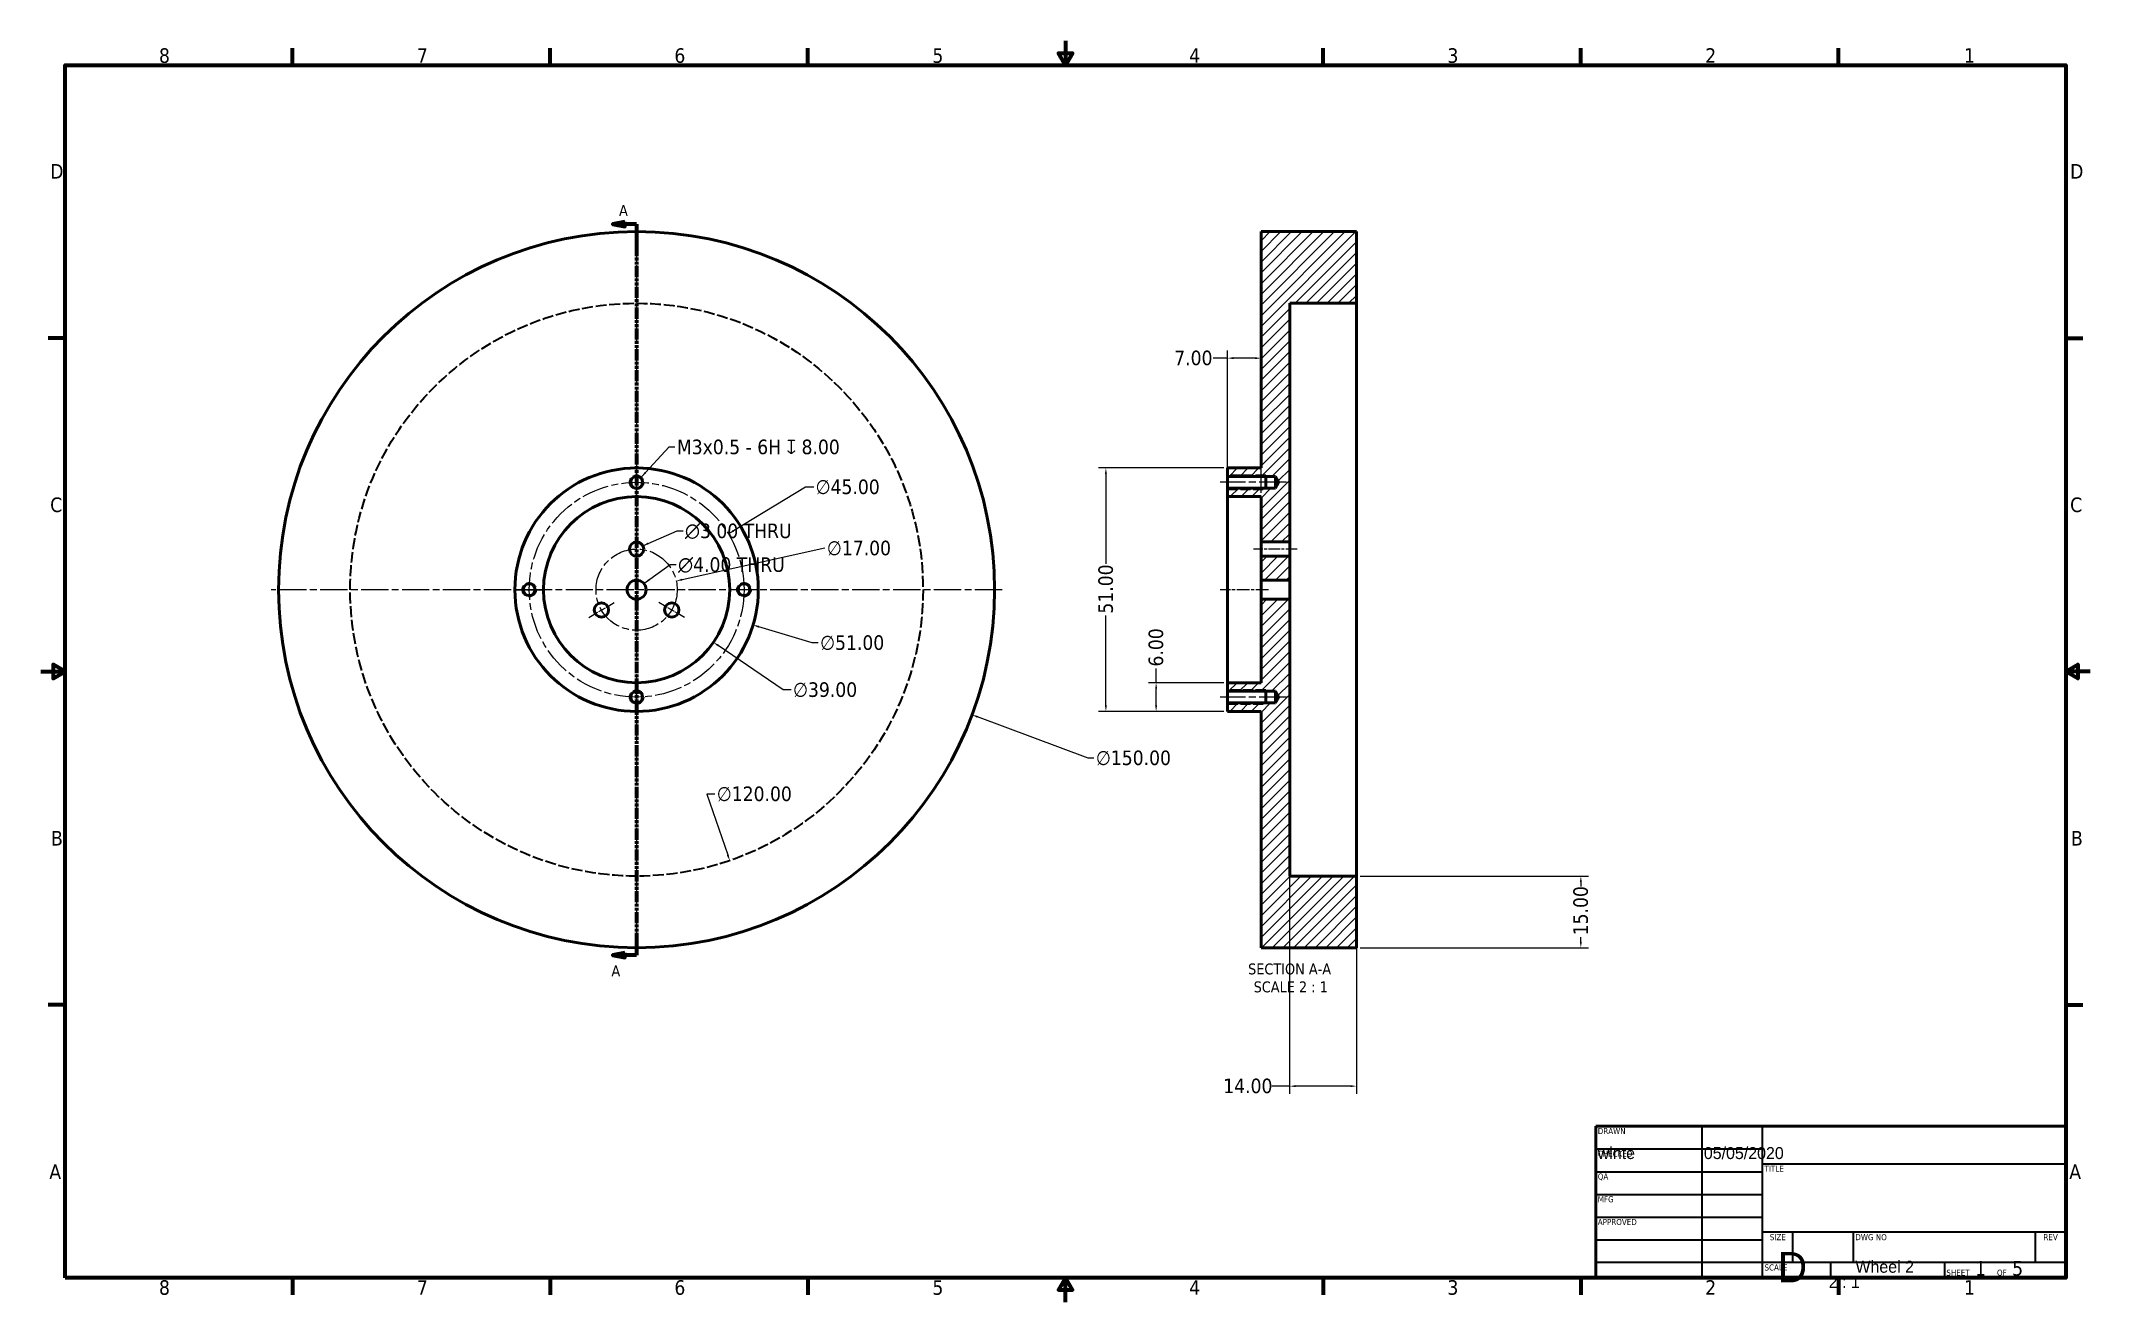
# Model space of a CAD drawing. Header units: millimetres. Extents: x 1 to 431, y 8 to 272.
import ezdxf
from ezdxf.enums import TextEntityAlignment as Align

# ---------------------------------------------------------------- set-up
doc = ezdxf.new("R2018")
doc.units = ezdxf.units.MM
doc.header["$LTSCALE"] = 0.5
for name, pattern in [('CHAIN', [0.7087, 0.4724, -0.0591, 0.1181, -0.0591]), ('DASHED', [0.2067, 0.1654, -0.0413]), ('Double Dash Chain', [450, 240, -30, 60, -30, 60, -30]), ('DOUBLE_DASH_CHAIN', [1.2403, 0.6614, -0.0827, 0.1654, -0.0827, 0.1654, -0.0827])]:
    doc.linetypes.add(name, pattern=pattern)
for name, color, linetype, lineweight in [('Border (ANSI)', 7, 'Continuous', 70), ('Center Mark (ANSI)', 7, 'Continuous', 25), ('Centerline (ANSI)', 7, 'Continuous', 25), ('Dimension (ANSI)', 7, 'Continuous', 25), ('Dimension (ANSI)-1', 7, 'Continuous', 25), ('Hatch (ANSI)', 7, 'Continuous', 18), ('Hidden (ANSI)-1', 7, 'DASHED', 35), ('Hidden Narrow (ANSI)', 7, 'DASHED', 25), ('Hidden Narrow (ANSI)-1', 7, 'DASHED', 25), ('Section Line (ANSI)', 7, 'Double Dash Chain', 70), ('Symbol (ANSI)', 7, 'Continuous', 25), ('Title (ANSI)-1', 7, 'Continuous', 50), ('Visible (ANSI)', 7, 'Continuous', 50), ('Visible (ANSI)-1', 7, 'Continuous', 50)]:
    doc.layers.add(name, color=color, linetype=linetype, lineweight=lineweight)
doc.styles.add('Label Text (ANSI)', font='tahoma.ttf')
doc.styles.add('Label Text (ANSI)-1', font='tahoma.ttf')
doc.styles.add('Note Text (ANSI)-1', font='tahoma.ttf')
doc.styles.add('Text Style38', font='tahoma.ttf')
doc.dimstyles.new('Default (ANSI)', dxfattribs={"dimscale": 0.5, "dimtxt": 6.1, "dimasz": 2.5, "dimexe": 3.175, "dimexo": 1.5875, "dimgap": 0.8, "dimtad": 0, "dimtih": 1, "dimtoh": 1, "dimrnd": 1e-08, "dimzin": 4, "dimdsep": 46, "dimtxsty": 'Note Text (ANSI)-1', "dimcen": 0.09, "dimdle": 10, "dimclrd": 256, "dimclre": 256, "dimclrt": 256, "dimadec": 0, "dimazin": 1, "dimtfac": 0.499672, "dimtofl": 0, "dimtmove": 0, "dimatfit": 3, "dimfxl": 1, "dimtolj": 1, "dimtzin": 4, "dimlwd": -1, "dimlwe": -1, "dimarcsym": 0})
doc.dimstyles.new('Default - mm (ANSI)', dxfattribs={"dimscale": 0.5, "dimtxt": 6.1, "dimasz": 2.5, "dimexe": 3.175, "dimexo": 1.6002, "dimgap": 0.8, "dimtad": 0, "dimtoh": 1, "dimrnd": 1e-08, "dimzin": 4, "dimdsep": 46, "dimtxsty": 'Note Text (ANSI)-1', "dimcen": 0.09, "dimdle": 10, "dimclrd": 256, "dimclre": 256, "dimclrt": 256, "dimadec": 1, "dimazin": 1, "dimtfac": 0.499672, "dimtofl": 0, "dimtmove": 0, "dimatfit": 3, "dimfxl": 1, "dimtolj": 1, "dimtzin": 4, "dimlwd": -1, "dimlwe": -1, "dimarcsym": 0})
doc.dimstyles.new('Default - mm (ANSI)$7', dxfattribs={"dimscale": 0.5, "dimtxt": 6.1, "dimasz": 2.5, "dimexe": 3.175, "dimexo": 1.6002, "dimgap": 0.8, "dimtad": 0, "dimtoh": 1, "dimrnd": 1e-08, "dimzin": 4, "dimdsep": 46, "dimtxsty": 'Note Text (ANSI)-1', "dimcen": 0.09, "dimdle": 10, "dimclrd": 256, "dimclre": 256, "dimclrt": 256, "dimadec": 1, "dimazin": 1, "dimtfac": 0.499672, "dimtofl": 0, "dimtmove": 0, "dimatfit": 3, "dimfxl": 1, "dimtolj": 1, "dimtzin": 4, "dimlwd": -1, "dimlwe": -1, "dimarcsym": 0})

# ---------------------------------------------------------------- blocks, each defined once
blk = doc.blocks.new('Borders Default Border')
at = {"layer": 'Border (ANSI)'}
for p, q in [((107.95, 533.4), (107.95, 540.52)), ((215.9, 533.4), (215.9, 540.52)), ((323.85, 533.4), (323.85, 540.52)), ((539.75, 533.4), (539.75, 540.52)), ((647.7, 533.4), (647.7, 540.52)), ((755.65, 533.4), (755.65, 540.52)), ((12.7, 419.1), (5.58, 419.1)), ((850.9, 419.1), (858.02, 419.1)), ((12.7, 139.7), (5.58, 139.7)), ((850.9, 139.7), (858.02, 139.7)), ((107.95, 25.4), (107.95, 18.28)), ((215.9, 25.4), (215.9, 18.28)), ((323.85, 25.4), (323.85, 18.28)), ((539.75, 25.4), (539.75, 18.28)), ((647.7, 25.4), (647.7, 18.28)), ((755.65, 25.4), (755.65, 18.28))]:
    blk.add_line(p, q, dxfattribs=at)
at = {"layer": 'Border (ANSI)', "flags": 128}
for points in [[(431.8, 543.56), (431.8, 533.4), (428.87, 538.48), (434.73, 538.48), (431.8, 533.4)], [(12.7, 25.4), (12.7, 533.4), (850.9, 533.4), (850.9, 25.4), (12.7, 25.4)], [(2.54, 279.4), (12.7, 279.4), (7.62, 282.33), (7.62, 276.47), (12.7, 279.4)], [(861.06, 279.4), (850.9, 279.4), (855.98, 282.33), (855.98, 276.47), (850.9, 279.4)], [(431.8, 15.24), (431.8, 25.4), (428.87, 20.32), (434.73, 20.32), (431.8, 25.4)]]:
    blk.add_lwpolyline(points, dxfattribs=at)
at = {"layer": 'Border (ANSI)', "char_height": 6.1, "attachment_point": 7, "style": 'Label Text (ANSI)-1'}
for s, insert in [('8', (51.98, 534.28)), ('7', (160.04, 534.42)), ('6', (267.93, 534.29)), ('5', (376.04, 534.29)), ('4', (483.65, 534.42)), ('3', (591.83, 534.29)), ('2', (699.83, 534.42)), ('1', (808.25, 534.42)), ('D', (6.4, 485.9)), ('D', (852.73, 485.9)), ('C', (6.38, 346.09)), ('C', (852.72, 346.09)), ('B', (6.77, 206.5)), ('B', (853.1, 206.5)), ('A', (6.04, 66.8)), ('A', (852.37, 66.8)), ('8', (51.98, 18.15)), ('7', (160.04, 18.28)), ('6', (267.93, 18.16)), ('5', (376.04, 18.16)), ('4', (483.65, 18.28)), ('3', (591.83, 18.16)), ('2', (699.83, 18.28)), ('1', (808.25, 18.28))]:
    blk.add_mtext(s, dxfattribs=dict(at, insert=insert))
blk = doc.blocks.new('Title Blocks ANSI - Large')
at = {"layer": 'Title (ANSI)-1'}
for p, q in [((127, 189.23), (127, 125.73)), ((323.85, 189.23), (127, 189.23)), ((323.85, 125.73), (323.85, 189.23)), ((127, 125.73), (323.85, 125.73))]:
    blk.add_line(p, q, dxfattribs=at)
at = {"layer": 'Title (ANSI)-1', "lineweight": 35}
for p, q in [((171.45, 125.73), (171.45, 189.23)), ((196.85, 125.73), (196.85, 189.23)), ((127, 179.7), (196.85, 179.7)), ((196.85, 173.48), (323.85, 173.48)), ((127, 170.18), (196.85, 170.18)), ((127, 160.65), (196.85, 160.65)), ((127, 151.13), (196.85, 151.13)), ((127, 141.6), (196.85, 141.6)), ((323.85, 144.78), (196.85, 144.78)), ((209.55, 132.08), (209.55, 144.78)), ((234.95, 132.08), (234.95, 144.78)), ((311.15, 132.08), (311.15, 144.78)), ((196.85, 132.08), (127, 132.08)), ((323.85, 132.08), (196.85, 132.08)), ((225.3, 132.08), (225.3, 125.73)), ((273.05, 132.08), (273.05, 125.73))]:
    blk.add_line(p, q, dxfattribs=at)
at = {"layer": 'Title (ANSI)-1', "style": 'Text Style38'}
for s, p in [('DRAWN', (127.76, 188.47)), ('CHECKED', (127.76, 178.94)), ('TITLE', (197.61, 172.72)), ('QA', (127.76, 169.42)), ('MFG', (127.76, 159.89)), ('APPROVED', (127.76, 150.37)), ('DWG NO', (235.71, 144.02)), ('SCALE', (197.61, 131.32))]:
    blk.add_text(s, height=2.54, dxfattribs=at).set_placement(p, align=Align.TOP_LEFT)
for s, p in [('SIZE', (203.2, 144.02)), ('REV', (317.5, 144.02))]:
    blk.add_text(s, height=2.54, dxfattribs=at).set_placement(p, align=Align.TOP_CENTER)
at = {"layer": 'Title (ANSI)-1', "insert": (273.81, 126.49), "char_height": 6.1, "attachment_point": 7, "style": 'Note Text (ANSI)-1'}
blk.add_mtext('\\fTahoma|b0|i0;\\H2.5400;SHEET\\fTahoma|b0|i0;\\H6.1000; 1  \\fTahoma|b0|i0;\\H2.5400;OF\\fTahoma|b0|i0;\\H6.1000; 5 ', dxfattribs=at)
at = {"layer": 'Title (ANSI)-1', "lineweight": 30, "flags": 104}
for tag, height, p in [('AUTHOR', 3.17, (127.76, 180.47)), ('CREATION_DATE', 3.17, (172.21, 180.47)), ('CHECKED_BY', 3.17, (127.76, 170.94)), ('CHECKED_DATE', 3.17, (172.21, 170.94)), ('MFG_APPROVED_BY', 3.17, (127.76, 151.89)), ('MFG_APPROVED_DATE', 3.17, (172.21, 151.89)), ('ENG_APPROVED_BY', 3.17, (127.76, 142.37)), ('ENG_APPROVAL_DATE', 3.17, (172.21, 142.37)), ('PART_NUMBER', 4.57, (235.71, 132.84))]:
    blk.add_attdef(tag, text='', height=height, dxfattribs=at).set_placement(p, align=Align.BOTTOM_LEFT)
for tag, height, p in [('COMPANY', 3.17, (260.35, 181.36)), ('REVISION_NUMBER', 3.17, (317.5, 136.52)), ('Sheet_Size', 4.57, (203.2, 136.52))]:
    blk.add_attdef(tag, text='', height=height, dxfattribs=at).set_placement(p, align=Align.MIDDLE_CENTER)
blk.add_attdef('TITLE', text='', height=4.57, dxfattribs=at).set_placement((197.61, 158.06), align=Align.MIDDLE_LEFT)
blk.add_attdef('Initial_View_Scale', text='', height=6.1, dxfattribs=at).set_placement((224.54, 126.49), align=Align.BOTTOM_RIGHT)
blk = doc.blocks.new('*D6')
at = {"layer": 'Defpoints', "color": 0, "transparency": 16777216}
for p in [(109.95, 167.85), (142.14, 145.83)]:
    blk.add_point(p, dxfattribs=at)
at = {"layer": 'Dimension (ANSI)-1', "transparency": 16777216}
for p, q in [((126, 156.84), (126.09, 156.84)), ((126.05, 156.79), (126.05, 156.88)), ((156.73, 135.85), (143.17, 145.12)), ((158.42, 135.85), (156.73, 135.85))]:
    blk.add_line(p, q, dxfattribs=at)
blk.add_solid([(143.29, 145.29), (143.06, 144.95), (142.14, 145.83)], dxfattribs=at)
at = {"layer": 'Dimension (ANSI)-1', "transparency": 16777216, "insert": (158.82, 137.43), "char_height": 3.05, "attachment_point": 1, "style": 'Note Text (ANSI)-1'}
blk.add_mtext('\\A1;∅39.00', dxfattribs=at)
blk = doc.blocks.new('*D7')
at = {"layer": 'Defpoints', "color": 0, "transparency": 16777216}
for p in [(101.64, 164.23), (150.45, 149.44)]:
    blk.add_point(p, dxfattribs=at)
at = {"layer": 'Dimension (ANSI)-1', "transparency": 16777216}
for p, q in [((126, 156.84), (126.09, 156.84)), ((126.05, 156.79), (126.05, 156.88)), ((162.84, 145.69), (151.65, 149.08)), ((164.09, 145.69), (162.84, 145.69))]:
    blk.add_line(p, q, dxfattribs=at)
blk.add_solid([(151.71, 149.28), (151.59, 148.88), (150.45, 149.44)], dxfattribs=at)
at = {"layer": 'Dimension (ANSI)-1', "transparency": 16777216, "insert": (164.49, 147.28), "char_height": 3.05, "attachment_point": 1, "style": 'Note Text (ANSI)-1'}
blk.add_mtext('\\A1;∅51.00', dxfattribs=at)
blk = doc.blocks.new('*D8')
at = {"layer": 'Defpoints', "color": 0, "transparency": 16777216}
for p in [(106.55, 213.58), (145.55, 100.09)]:
    blk.add_point(p, dxfattribs=at)
at = {"layer": 'Dimension (ANSI)-1', "transparency": 16777216}
for p, q in [((142.45, 114.02), (140.76, 114.02)), ((140.76, 114.02), (145.14, 101.28))]:
    blk.add_line(p, q, dxfattribs=at)
blk.add_solid([(145.34, 101.34), (144.94, 101.21), (145.55, 100.09)], dxfattribs=at)
at = {"layer": 'Dimension (ANSI)-1', "transparency": 16777216, "insert": (142.85, 115.61), "char_height": 3.05, "attachment_point": 1, "style": 'Note Text (ANSI)-1'}
blk.add_mtext('\\A1;∅120.00', dxfattribs=at)
blk = doc.blocks.new('*D9')
at = {"layer": 'Defpoints', "color": 0, "transparency": 16777216}
for p in [(55.78, 183.05), (196.32, 130.63)]:
    blk.add_point(p, dxfattribs=at)
at = {"layer": 'Dimension (ANSI)-1', "transparency": 16777216}
for p, q in [((126, 156.84), (126.09, 156.84)), ((126.05, 156.79), (126.05, 156.88)), ((220.62, 121.56), (197.49, 130.19)), ((221.87, 121.56), (220.62, 121.56))]:
    blk.add_line(p, q, dxfattribs=at)
blk.add_solid([(197.56, 130.38), (197.42, 129.99), (196.32, 130.63)], dxfattribs=at)
at = {"layer": 'Dimension (ANSI)-1', "transparency": 16777216, "insert": (222.27, 123.15), "char_height": 3.05, "attachment_point": 1, "style": 'Note Text (ANSI)-1'}
blk.add_mtext('\\A1;∅150.00', dxfattribs=at)
blk = doc.blocks.new('2dTransSection0')
at = {"layer": 'Section Line (ANSI)', "linetype": 'Continuous'}
for p, q in [((247.1, 467.77), (242.1, 466.77)), ((247.1, 466.77), (242.1, 466.77)), ((242.1, 466.77), (247.1, 465.77)), ((247.1, 465.77), (247.1, 467.77)), ((252.1, 466.77), (247.1, 466.77)), ((252.1, 466.77), (252.1, 457.41)), ((252.1, 169.91), (252.1, 160.55)), ((247.1, 161.55), (242.1, 160.55)), ((247.1, 160.55), (242.1, 160.55)), ((242.1, 160.55), (247.1, 159.55)), ((247.1, 159.55), (247.1, 161.55)), ((252.1, 160.55), (247.1, 160.55))]:
    blk.add_line(p, q, dxfattribs=at)
at = {"layer": 'Section Line (ANSI)', "linetype": 'DOUBLE_DASH_CHAIN', "ltscale": 14.079271}
blk.add_line((252.1, 466.77), (252.1, 160.55), dxfattribs=at)
at = {"layer": 'Section Line (ANSI)', "linetype": 'Continuous', "flags": 128}
for points in [[(247.1, 467.77), (242.1, 466.77), (247.1, 465.77), (247.1, 467.77)], [(247.1, 161.55), (242.1, 160.55), (247.1, 159.55), (247.1, 161.55)]]:
    blk.add_lwpolyline(points, dxfattribs=at)
at = {"layer": 'Section Line (ANSI)'}
for points in [[(247.1, 467.77), (242.1, 466.77), (247.1, 465.77), (247.1, 467.77)], [(247.1, 161.55), (242.1, 160.55), (247.1, 159.55), (247.1, 161.55)]]:
    blk.add_solid(points, dxfattribs=at)
at = {"layer": 'Section Line (ANSI)', "char_height": 4.57, "attachment_point": 7, "style": 'Label Text (ANSI)'}
for insert in [(244.74, 470.27), (241.56, 151.68)]:
    blk.add_mtext('A', dxfattribs=dict(at, insert=insert))
blk = doc.blocks.new('*D11')
at = {"layer": 'Defpoints', "color": 0, "transparency": 16777216}
for p in [(249.86, 137.34), (234.88, 131.34), (249.86, 131.34)]:
    blk.add_point(p, dxfattribs=at)
at = {"layer": 'Dimension (ANSI)', "transparency": 16777216}
for p, q in [((234.88, 137.34), (234.88, 140.34)), ((249.06, 137.34), (233.3, 137.34)), ((234.88, 132.59), (234.88, 136.09)), ((249.06, 131.34), (233.3, 131.34))]:
    blk.add_line(p, q, dxfattribs=at)
for points in [[(234.68, 136.09), (235.09, 136.09), (234.88, 137.34)], [(234.68, 132.59), (235.09, 132.59), (234.88, 131.34)]]:
    blk.add_solid(points, dxfattribs=at)
at = {"layer": 'Dimension (ANSI)', "transparency": 16777216, "insert": (233.3, 140.74), "char_height": 3.05, "attachment_point": 1, "rotation": 90, "style": 'Note Text (ANSI)-1'}
blk.add_mtext('\\A1;6.00', dxfattribs=at)
blk = doc.blocks.new('*D12')
at = {"layer": 'Defpoints', "color": 0, "transparency": 16777216}
for p in [(276.86, 96.84), (276.86, 81.84), (323.86, 81.84)]:
    blk.add_point(p, dxfattribs=at)
at = {"layer": 'Dimension (ANSI)', "transparency": 16777216}
for p, q in [((277.66, 96.84), (325.45, 96.84)), ((323.86, 95.59), (323.86, 94.64)), ((277.66, 81.84), (325.45, 81.84)), ((323.86, 83.09), (323.86, 84.04))]:
    blk.add_line(p, q, dxfattribs=at)
for points in [[(323.66, 95.59), (324.07, 95.59), (323.86, 96.84)], [(323.66, 83.09), (324.07, 83.09), (323.86, 81.84)]]:
    blk.add_solid(points, dxfattribs=at)
at = {"layer": 'Dimension (ANSI)', "transparency": 16777216, "insert": (322.28, 84.44), "char_height": 3.05, "attachment_point": 1, "rotation": 90, "style": 'Note Text (ANSI)-1'}
blk.add_mtext('\\A1;15.00', dxfattribs=at)
blk = doc.blocks.new('*D13')
at = {"layer": 'Defpoints', "color": 0, "transparency": 16777216}
for p in [(262.86, 166.84), (276.86, 96.84), (276.86, 52.84)]:
    blk.add_point(p, dxfattribs=at)
at = {"layer": 'Dimension (ANSI)', "transparency": 16777216}
for p, q in [((262.86, 166.04), (262.86, 51.25)), ((276.86, 96.04), (276.86, 51.25)), ((262.86, 52.84), (259.14, 52.84)), ((275.61, 52.84), (264.11, 52.84))]:
    blk.add_line(p, q, dxfattribs=at)
for points in [[(264.11, 53.05), (264.11, 52.63), (262.86, 52.84)], [(275.61, 53.05), (275.61, 52.63), (276.86, 52.84)]]:
    blk.add_solid(points, dxfattribs=at)
at = {"layer": 'Dimension (ANSI)', "transparency": 16777216, "insert": (248.95, 54.42), "char_height": 3.05, "attachment_point": 1, "style": 'Note Text (ANSI)-1'}
blk.add_mtext('\\A1;14.00', dxfattribs=at)
blk = doc.blocks.new('*D14')
at = {"layer": 'Defpoints', "color": 0, "transparency": 16777216}
for p in [(249.86, 182.34), (224.36, 131.34), (249.86, 131.34)]:
    blk.add_point(p, dxfattribs=at)
at = {"layer": 'Dimension (ANSI)', "transparency": 16777216}
for p, q in [((249.06, 182.34), (222.78, 182.34)), ((224.36, 181.09), (224.36, 162.24)), ((224.36, 132.59), (224.36, 151.43)), ((249.06, 131.34), (222.78, 131.34))]:
    blk.add_line(p, q, dxfattribs=at)
for points in [[(224.16, 181.09), (224.57, 181.09), (224.36, 182.34)], [(224.16, 132.59), (224.57, 132.59), (224.36, 131.34)]]:
    blk.add_solid(points, dxfattribs=at)
at = {"layer": 'Dimension (ANSI)', "transparency": 16777216, "insert": (222.78, 151.83), "char_height": 3.05, "attachment_point": 1, "rotation": 90, "style": 'Note Text (ANSI)-1'}
blk.add_mtext('\\A1;51.00', dxfattribs=at)
blk = doc.blocks.new('*D15')
at = {"layer": 'Defpoints', "color": 0, "transparency": 16777216}
for p in [(256.86, 205.34), (249.86, 176.34), (256.86, 176.34)]:
    blk.add_point(p, dxfattribs=at)
at = {"layer": 'Dimension (ANSI)', "transparency": 16777216}
for p, q in [((249.86, 177.14), (249.86, 206.92)), ((256.86, 177.14), (256.86, 206.92)), ((249.86, 205.34), (246.84, 205.34)), ((255.61, 205.34), (251.11, 205.34))]:
    blk.add_line(p, q, dxfattribs=at)
for points in [[(251.11, 205.55), (251.11, 205.13), (249.86, 205.34)], [(255.61, 205.55), (255.61, 205.13), (256.86, 205.34)]]:
    blk.add_solid(points, dxfattribs=at)
at = {"layer": 'Dimension (ANSI)', "transparency": 16777216, "insert": (238.68, 206.92), "char_height": 3.05, "attachment_point": 1, "style": 'Note Text (ANSI)-1'}
blk.add_mtext('\\A1;7.00', dxfattribs=at)
blk = doc.blocks.new('*D16')
at = {"layer": 'Defpoints', "color": 0, "transparency": 16777216}
for p in [(145.28, 168.51), (106.82, 145.16)]:
    blk.add_point(p, dxfattribs=at)
at = {"layer": 'Dimension (ANSI)', "transparency": 16777216}
for p, q in [((161.46, 178.34), (146.35, 169.16)), ((163.15, 178.34), (161.46, 178.34)), ((126, 156.84), (126.09, 156.84)), ((126.05, 156.79), (126.05, 156.88))]:
    blk.add_line(p, q, dxfattribs=at)
blk.add_solid([(146.24, 169.34), (146.46, 168.99), (145.28, 168.51)], dxfattribs=at)
at = {"layer": 'Dimension (ANSI)', "transparency": 16777216, "insert": (163.55, 179.92), "char_height": 3.05, "attachment_point": 1, "style": 'Note Text (ANSI)-1'}
blk.add_mtext('\\A1;∅45.00', dxfattribs=at)
blk = doc.blocks.new('*D17')
at = {"layer": 'Defpoints', "color": 0, "transparency": 16777216}
for p in [(117.75, 155.01), (134.35, 158.66)]:
    blk.add_point(p, dxfattribs=at)
at = {"layer": 'Dimension (ANSI)', "transparency": 16777216}
for p, q in [((165.51, 165.51), (135.57, 158.93)), ((126, 156.84), (126.09, 156.84)), ((126.05, 156.79), (126.05, 156.88))]:
    blk.add_line(p, q, dxfattribs=at)
blk.add_solid([(135.53, 159.13), (135.62, 158.73), (134.35, 158.66)], dxfattribs=at)
at = {"layer": 'Dimension (ANSI)', "transparency": 16777216, "insert": (165.91, 167.1), "char_height": 3.05, "attachment_point": 1, "style": 'Note Text (ANSI)-1'}
blk.add_mtext('\\A1;∅17.00', dxfattribs=at)

msp = doc.modelspace()

# ---------------------------------------------------------------- hatches: boundary and pattern name
at = {"layer": 'Hatch (ANSI)'}
h = msp.add_hatch(dxfattribs=at)
h.set_pattern_fill('ANSI31', color=256, scale=12.7, style=0)
h.set_pattern_definition([(45, (0, 0), (-1.122532, 1.122532), [])])
h.paths.add_polyline_path([(256.8635, 158.8367), (262.8635, 158.8367), (262.8635, 163.8367), (256.8635, 163.8367)])
h.paths.add_polyline_path([(276.8635, 96.8367), (262.8635, 96.8367), (262.8635, 154.8367), (256.8635, 154.8367), (256.8635, 137.3367), (249.8635, 137.3367), (249.8635, 135.5662), (259.8635, 135.5662), (260.6023, 134.3367), (259.8635, 133.1072), (249.8635, 133.1072), (249.8635, 131.3367), (256.8635, 131.3367), (256.8635, 81.8367), (276.8635, 81.8367)])
h.paths.add_polyline_path([(262.8635, 216.8367), (276.8635, 216.8367), (276.8635, 231.8367), (256.8635, 231.8367), (256.8635, 182.3367), (249.8635, 182.3367), (249.8635, 180.5662), (259.8635, 180.5662), (260.6023, 179.3367), (259.8635, 178.1072), (249.8635, 178.1072), (249.8635, 176.3367), (256.8635, 176.3367), (256.8635, 166.8367), (262.8635, 166.8367)])

# ---------------------------------------------------------------- linework, layer by layer
at = {"layer": 'Center Mark (ANSI)', "linetype": 'CHAIN', "ltscale": 24.192183}
for p, q in [((126.0482, 233.4242), (126.0482, 80.2492)), ((202.6357, 156.8367), (49.4607, 156.8367))]:
    msp.add_line(p, q, dxfattribs=at)
at = {"layer": 'Center Mark (ANSI)', "linetype": 'CHAIN', "ltscale": 6.259559}
for p, q in [((126.0482, 176.5197), (126.0482, 182.1537)), ((100.7312, 156.8367), (106.3652, 156.8367)), ((151.3652, 156.8367), (145.7312, 156.8367)), ((126.0482, 131.5197), (126.0482, 137.1537))]:
    msp.add_line(p, q, dxfattribs=at)
at = {"layer": 'Center Mark (ANSI)', "linetype": 'CHAIN', "ltscale": 6.860638}
for p, q in [((126.0482, 162.2492), (126.0482, 168.4242)), ((116.0131, 151.043), (121.3608, 154.1305)), ((136.0832, 151.043), (130.7355, 154.1305))]:
    msp.add_line(p, q, dxfattribs=at)
at = {"layer": 'Centerline (ANSI)', "linetype": 'CHAIN', "ltscale": 24.192183}
for p, q in [((262.1898, 179.3367), (248.276, 179.3367)), ((262.1898, 134.3367), (248.276, 134.3367))]:
    msp.add_line(p, q, dxfattribs=at)
at = {"layer": 'Centerline (ANSI)', "linetype": 'CHAIN', "ltscale": 10.193789}
msp.add_line((264.451, 165.3367), (255.276, 165.3367), dxfattribs=at)
at = {"layer": 'Centerline (ANSI)', "linetype": 'CHAIN', "ltscale": 11.30484}
msp.add_line((258.451, 156.8367), (248.276, 156.8367), dxfattribs=at)
at = {"layer": 'Centerline (ANSI)', "linetype": 'CHAIN', "ltscale": 24.192183}
for radius in [22.5, 8.5]:
    msp.add_circle((126.0482, 156.8367), radius, dxfattribs=at)
at = {"layer": 'Hidden (ANSI)-1', "ltscale": 27.634188}
msp.add_circle((126.0482, 156.8367), 60, dxfattribs=at)
at = {"layer": 'Hidden Narrow (ANSI)', "ltscale": 25.80229}
for p, q in [((257.8635, 180.8367), (249.8635, 180.8367)), ((249.8635, 177.8367), (257.8635, 177.8367)), ((257.8635, 135.8367), (249.8635, 135.8367)), ((249.8635, 132.8367), (257.8635, 132.8367))]:
    msp.add_line(p, q, dxfattribs=at)
at = {"layer": 'Hidden Narrow (ANSI)-1', "ltscale": 30.397606}
for centre in [(126.0482, 179.3367), (103.5482, 156.8367), (148.5482, 156.8367), (126.0482, 134.3367)]:
    msp.add_circle(centre, 1.5, dxfattribs=at)
at = {"layer": 'Visible (ANSI)'}
for p, q in [((276.8635, 231.8367), (256.8635, 231.8367)), ((256.8635, 231.8367), (256.8635, 182.3367)), ((276.8635, 216.8367), (276.8635, 231.8367)), ((262.8635, 216.8367), (276.8635, 216.8367)), ((262.8635, 166.8367), (262.8635, 216.8367)), ((276.8635, 96.8367), (276.8635, 216.8367)), ((256.8635, 182.3367), (249.8635, 182.3367)), ((249.8635, 182.3367), (249.8635, 180.5662)), ((249.8635, 180.5662), (259.8635, 180.5662)), ((249.8635, 178.1072), (249.8635, 180.5662)), ((257.8635, 180.8367), (257.8635, 177.8367)), ((259.8635, 180.5662), (260.6023, 179.3367)), ((259.8635, 180.5662), (259.8635, 178.1072)), ((259.8635, 178.1072), (249.8635, 178.1072)), ((249.8635, 178.1072), (249.8635, 176.3367)), ((249.8635, 176.3367), (256.8635, 176.3367)), ((249.8635, 137.3367), (249.8635, 176.3367)), ((256.8635, 176.3367), (256.8635, 166.8367)), ((260.6023, 179.3367), (259.8635, 178.1072)), ((256.8635, 166.8367), (262.8635, 166.8367)), ((256.8635, 163.8367), (256.8635, 166.8367)), ((262.8635, 163.8367), (256.8635, 163.8367)), ((256.8635, 163.8367), (256.8635, 158.8367)), ((262.8635, 166.8367), (262.8635, 163.8367)), ((262.8635, 158.8367), (262.8635, 163.8367)), ((256.8635, 158.8367), (262.8635, 158.8367)), ((256.8635, 154.8367), (256.8635, 158.8367)), ((262.8635, 158.8367), (262.8635, 154.8367)), ((262.8635, 154.8367), (256.8635, 154.8367)), ((256.8635, 154.8367), (256.8635, 137.3367)), ((262.8635, 96.8367), (262.8635, 154.8367)), ((256.8635, 137.3367), (249.8635, 137.3367)), ((249.8635, 137.3367), (249.8635, 135.5662)), ((249.8635, 135.5662), (259.8635, 135.5662)), ((249.8635, 133.1072), (249.8635, 135.5662)), ((259.8635, 133.1072), (249.8635, 133.1072)), ((249.8635, 133.1072), (249.8635, 131.3367)), ((257.8635, 135.8367), (257.8635, 132.8367)), ((259.8635, 135.5662), (260.6023, 134.3367)), ((259.8635, 135.5662), (259.8635, 133.1072)), ((260.6023, 134.3367), (259.8635, 133.1072)), ((249.8635, 131.3367), (256.8635, 131.3367)), ((256.8635, 131.3367), (256.8635, 81.8367)), ((276.8635, 96.8367), (262.8635, 96.8367)), ((276.8635, 81.8367), (276.8635, 96.8367)), ((256.8635, 81.8367), (276.8635, 81.8367))]:
    msp.add_line(p, q, dxfattribs=at)
at = {"layer": 'Visible (ANSI)-1'}
for centre, radius in [((126.0482, 156.8367), 75), ((126.0482, 156.8367), 25.5), ((126.0482, 179.3367), 1.2295), ((126.0482, 156.8367), 19.5), ((126.0482, 165.3367), 1.5), ((126.0482, 156.8367), 2), ((103.5482, 156.8367), 1.2295), ((148.5482, 156.8367), 1.2295), ((118.6869, 152.5867), 1.5), ((133.4094, 152.5867), 1.5), ((126.0482, 134.3367), 1.2295)]:
    msp.add_circle(centre, radius, dxfattribs=at)

# ---------------------------------------------------------------- block references
at = {"xscale": 0.5, "yscale": 0.5, "zscale": 0.5}
msp.add_blockref('Borders Default Border', (0, 0), dxfattribs=at)
ref = msp.add_blockref('Title Blocks ANSI - Large', (263.5249, -50.1648), dxfattribs=dict(xscale=0.5, yscale=0.5, zscale=0.5))
lines = msp.add_mtext('winte', dxfattribs={"layer": 'Title (ANSI)-1', "insert": (327.406, 40.0685), "char_height": 2.5, "attachment_point": 1})
ref.add_attrib('AUTHOR', '', (327.406, 40.0685), dxfattribs={"flags": 104}).embed_mtext(lines)
lines = msp.add_mtext('05/05/2020', dxfattribs={"layer": 'Title (ANSI)-1', "insert": (349.631, 40.0685), "char_height": 2.5, "attachment_point": 1})
ref.add_attrib('CREATION_DATE', '', (349.631, 40.0685), dxfattribs={"flags": 104}).embed_mtext(lines)
lines = msp.add_mtext('Wheel 2', dxfattribs={"layer": 'Title (ANSI)-1', "insert": (381.381, 16.256), "char_height": 2.5, "attachment_point": 1})
ref.add_attrib('PART_NUMBER', '', (381.381, 16.256), dxfattribs={"flags": 104}).embed_mtext(lines)
lines = msp.add_mtext('D', dxfattribs={"layer": 'Title (ANSI)-1', "insert": (365.125, 18.0975), "char_height": 6.35, "attachment_point": 1})
ref.add_attrib('Sheet_Size', '', (365.125, 18.0975), dxfattribs={"flags": 104}).embed_mtext(lines)
lines = msp.add_mtext('2 : 1', dxfattribs={"layer": 'Title (ANSI)-1', "insert": (375.7931, 13.081), "char_height": 2.5, "attachment_point": 1})
ref.add_attrib('Initial_View_Scale', '', (375.7931, 13.081), dxfattribs={"flags": 104}).embed_mtext(lines)
at = {"layer": 'Section Line (ANSI)', "xscale": 0.5, "yscale": 0.5, "zscale": 0.5}
msp.add_blockref('2dTransSection0', (0, 0), dxfattribs=at)

# ---------------------------------------------------------------- texts
at = {"layer": 'Symbol (ANSI)', "char_height": 3.05, "attachment_point": 1, "line_spacing_factor": 1.0675, "style": 'Note Text (ANSI)-1'}
for s, insert, width in [('M3x0.5 - 6H \\fAIGDT|b0|i0;\\H3.0500;x\\fTahoma|b0|i0;\\H3.0500; 8.00', (134.492, 188.2746), 37.392558), ('\\fAIGDT|b0|i0;\\H3.0500;n\\fTahoma|b0|i0;\\H3.0500;3.00 THRU', (136.1693, 170.6931), 23.735052), ('\\fAIGDT|b0|i0;\\H3.0500;n\\fTahoma|b0|i0;\\H3.0500;4.00 THRU', (134.7275, 163.6218), 23.735052)]:
    msp.add_mtext(s, dxfattribs=dict(at, insert=insert, width=width))
at = {"layer": 'Symbol (ANSI)', "char_height": 2.285, "attachment_point": 7, "style": 'Label Text (ANSI)'}
for s, insert in [('SECTION A-A', (254.1513, 76.2044)), ('SCALE 2 : 1', (255.311, 72.448))]:
    msp.add_mtext(s, dxfattribs=dict(at, insert=insert))

# ---------------------------------------------------------------- dimensions: what is measured, and where the dimension line sits
at = {"layer": 'Dimension (ANSI)'}
for base, p1, p2, angle, override, picture, middle in [((256.8635, 205.3367), (249.8635, 176.3367), (256.8635, 176.3367), 180, {"dimgap": 0.8, "dimtoh": 0, "dimdec": 2, "dimtol": 0, "dimlim": 0, "dimtp": 0, "dimtm": 0, "dimtdec": 2, "dimatfit": 2}, '*D15', (242.5611, 205.3367)), ((224.3635, 131.3367), (249.8635, 182.3367), (249.8635, 131.3367), 90, {"dimgap": 0.8, "dimtoh": 0, "dimdec": 2, "dimtol": 0, "dimlim": 0, "dimtp": 0, "dimtm": 0, "dimtdec": 2, "dimatfit": 1}, '*D14', (224.3635, 156.8367)), ((234.8837, 131.3367), (249.8635, 137.3367), (249.8635, 131.3367), 90, {"dimgap": 0.8, "dimtoh": 0, "dimdec": 2, "dimtol": 0, "dimlim": 0, "dimtp": 0, "dimtm": 0, "dimtdec": 2, "dimatfit": 2}, '*D11', (234.8837, 144.6392)), ((323.8635, 81.8367), (276.8635, 96.8367), (276.8635, 81.8367), 90, {"dimgap": 0.8, "dimtoh": 0, "dimdec": 2, "dimtol": 0, "dimlim": 0, "dimtp": 0, "dimtm": 0, "dimtdec": 2, "dimatfit": 1}, '*D12', (323.8635, 89.3367))]:
    dim = msp.add_linear_dim(base=base, p1=p1, p2=p2, angle=angle, dimstyle='Default - mm (ANSI)', override=override, dxfattribs=at)
    dim.commit()
    dim.dimension.update_dxf_attribs({"geometry": picture, "text_midpoint": middle, "dimtype": 160})
for p1, p2, picture, middle in [((106.8161, 145.1586), (145.2802, 168.5148), '*D16', (170.2771, 178.3367)), ((117.7464, 155.0117), (134.3499, 158.6617), '*D17', (165.514, 165.5126))]:
    dim = msp.add_diameter_dim_2p(p1=p1, p2=p2, dimstyle='Default - mm (ANSI)', override={"dimgap": 0.8, "dimtih": 1, "dimdec": 2, "dimlfac": 1, "dimtol": 0, "dimlim": 0, "dimtp": 0, "dimtm": 0, "dimtdec": 2}, dxfattribs=at)
    dim.commit()
    dim.dimension.update_dxf_attribs({"geometry": picture, "text_midpoint": middle, "dimtype": 163})
dim = msp.add_linear_dim(base=(276.8635, 52.8367), p1=(262.8635, 166.8367), p2=(276.8635, 96.8367), dimstyle='Default - mm (ANSI)', override={"dimgap": 0.8, "dimtoh": 0, "dimdec": 2, "dimtol": 0, "dimlim": 0, "dimtp": 0, "dimtm": 0, "dimtdec": 2, "dimatfit": 2}, dxfattribs=at)
dim.commit()
dim.dimension.update_dxf_attribs({"geometry": '*D13', "text_midpoint": (253.8445, 52.8367), "dimtype": 160})
at = {"layer": 'Dimension (ANSI)-1'}
for p1, p2, picture, middle in [((106.5508, 213.5805), (145.5455, 100.093), '*D8', (150.7272, 114.017)), ((55.7771, 183.0469), (196.3192, 130.6265), '*D9', (230.1398, 121.5638)), ((109.9541, 167.8472), (142.1423, 145.8263), '*D6', (165.5527, 135.8457)), ((101.6433, 164.2295), (150.453, 149.4439), '*D7', (171.2228, 145.6901))]:
    dim = msp.add_diameter_dim_2p(p1=p1, p2=p2, dimstyle='Default (ANSI)', override={"dimgap": 0.8, "dimdec": 2, "dimlfac": 1, "dimtol": 0, "dimlim": 0, "dimtp": 0, "dimtm": 0, "dimtdec": 2}, dxfattribs=at)
    dim.commit()
    dim.dimension.update_dxf_attribs({"geometry": picture, "text_midpoint": middle, "dimtype": 163})

# ---------------------------------------------------------------- leaders
at = {"layer": 'Symbol (ANSI)', "annotation_type": 0, "has_hookline": 1, "hookline_direction": 0}
for points, text_width in [([(127.0565, 180.4472), (132.842, 186.7496), (134.092, 186.7496)], 36.6582), ([(127.374, 166.0382), (134.5193, 169.1681), (135.7693, 169.1681)], 23.1103), ([(127.5789, 158.1239), (133.0775, 162.0968), (134.3275, 162.0968)], 23.1103)]:
    msp.add_leader(points, dimstyle='Default - mm (ANSI)$7', override={"dimtad": 0}, dxfattribs=dict(at, text_width=text_width))

doc.saveas('drawing.dxf')
